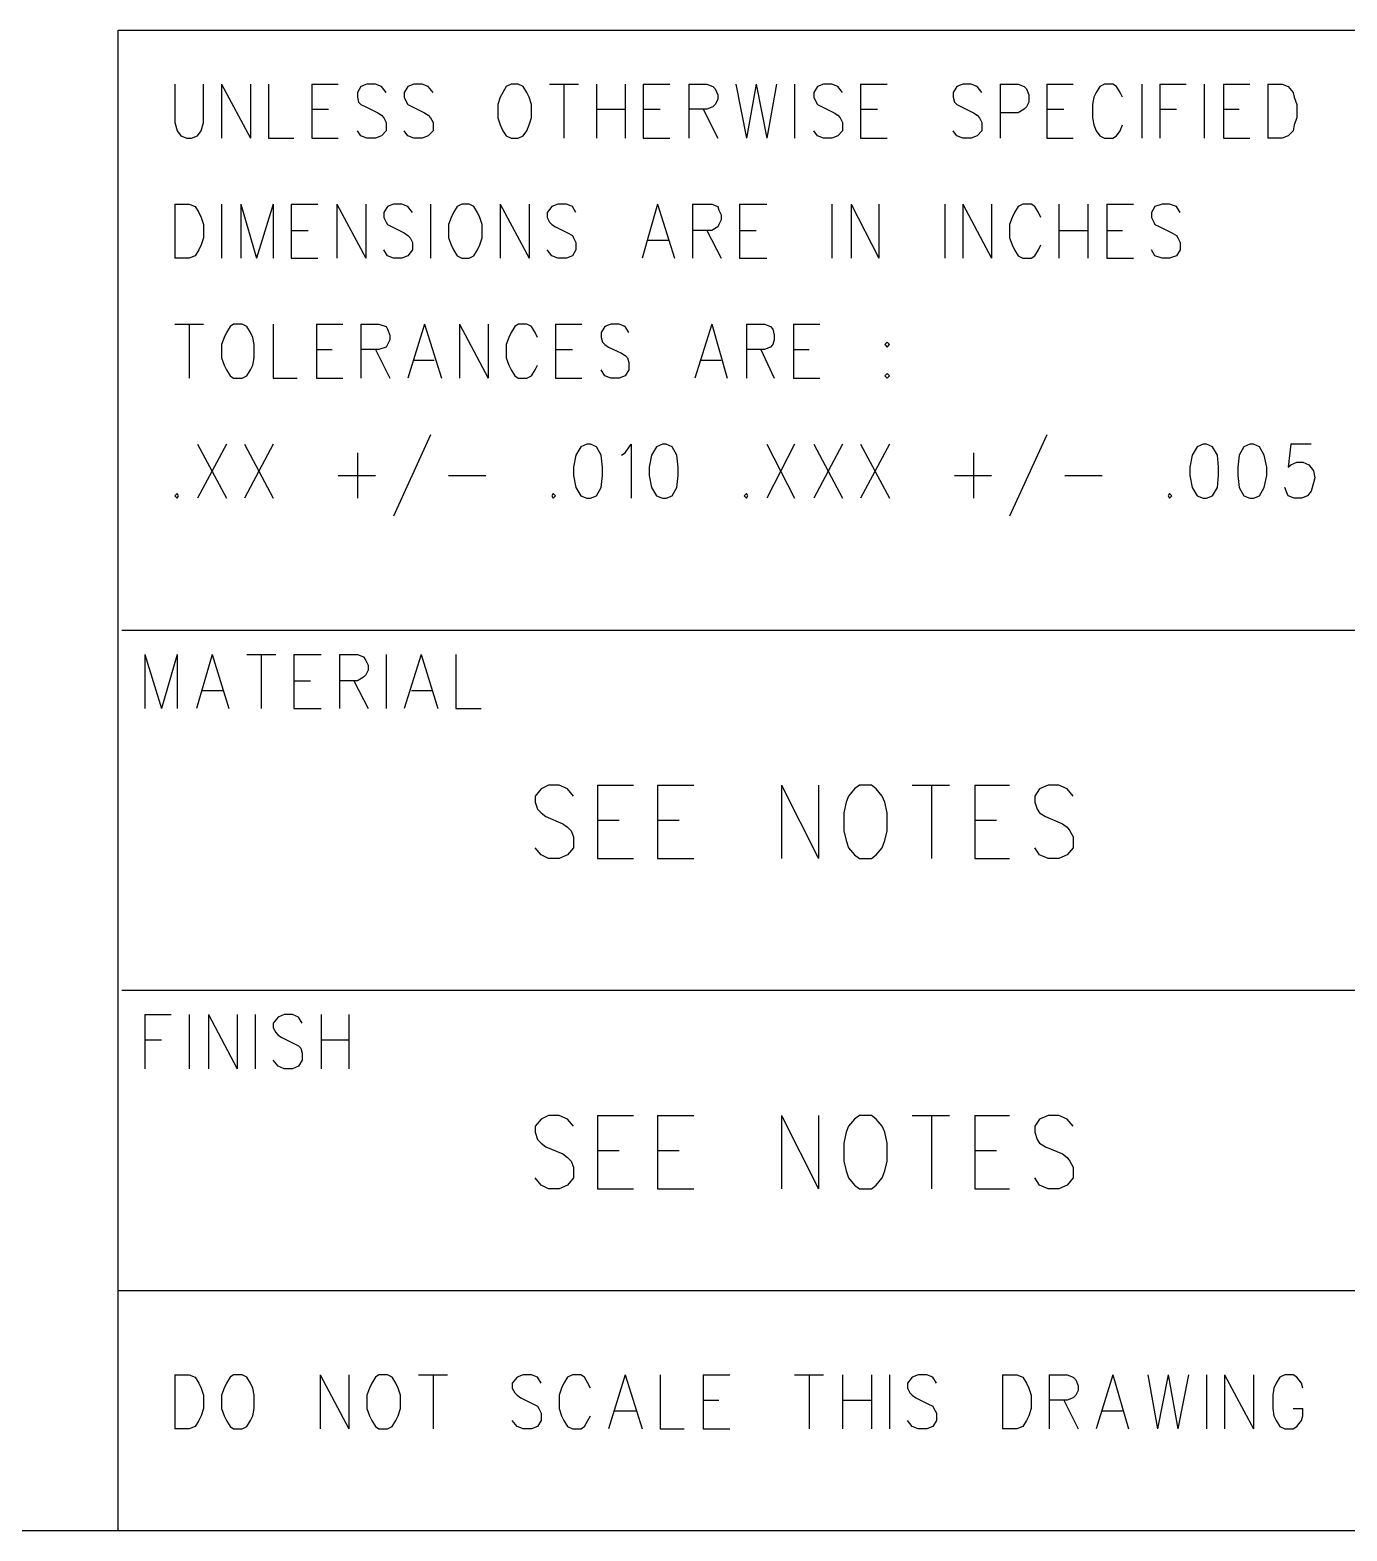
# Model space of a CAD drawing. Extents: x 11.9 to 28.1, y 10.8 to 21.2.
# Drawn here: x 23.315 to 24.412, y 10.799 to 12.049 of the extents above; entities that cross this region are included whole.
import ezdxf

# ---------------------------------------------------------------- set-up
doc = ezdxf.new("R2010")
doc.units = 0
doc.header["$MEASUREMENT"] = 0
doc.layers.add('LAYNR1', color=2, linetype='Continuous')

msp = doc.modelspace()

# ---------------------------------------------------------------- linework, layer by layer
at = {"layer": 'LAYNR1', "color": 7}
for points in [[(23.389, 10.799), (23.389, 12.049)], [(23.389, 12.049), (28.093, 12.049)], [(23.436, 12.004), (23.436, 11.972)], [(23.46, 11.972), (23.46, 12.004)], [(23.475, 12.004), (23.475, 11.959)], [(23.475, 12.004), (23.499, 11.959)], [(23.499, 12.004), (23.499, 11.959)], [(23.514, 12.004), (23.514, 11.959)], [(23.55, 12.004), (23.55, 11.959)], [(23.55, 12.004), (23.572, 12.004)], [(23.591, 12.002), (23.588, 11.997)], [(23.608, 12.002), (23.603, 12.004), (23.596, 12.004), (23.591, 12.002)], [(23.612, 11.997), (23.608, 12.002)], [(23.63, 12.002), (23.627, 11.997)], [(23.647, 12.002), (23.642, 12.004), (23.635, 12.004), (23.63, 12.002)], [(23.651, 11.997), (23.647, 12.002)], [(23.712, 12.002), (23.709, 11.997)], [(23.716, 12.004), (23.712, 12.002)], [(23.726, 12.002), (23.722, 12.004), (23.716, 12.004)], [(23.729, 11.997), (23.726, 12.002)], [(23.748, 12.004), (23.772, 12.004)], [(23.76, 12.004), (23.76, 11.959)], [(23.787, 12.004), (23.787, 11.959)], [(23.811, 12.004), (23.811, 11.959)], [(23.826, 12.004), (23.826, 11.959)], [(23.826, 12.004), (23.848, 12.004)], [(23.864, 12.004), (23.864, 11.959)], [(23.864, 12.004), (23.879, 12.004), (23.884, 12.002)], [(23.884, 12.002), (23.886, 12), (23.888, 11.995), (23.888, 11.991), (23.886, 11.987), (23.884, 11.985)], [(23.903, 12.004), (23.912, 11.959)], [(23.92, 12.004), (23.912, 11.959)], [(23.92, 12.004), (23.929, 11.959)], [(23.937, 12.004), (23.929, 11.959)], [(23.952, 12.004), (23.952, 11.959)], [(23.971, 12.002), (23.968, 11.997)], [(23.988, 12.002), (23.983, 12.004), (23.976, 12.004), (23.971, 12.002)], [(23.992, 11.997), (23.988, 12.002)], [(24.007, 12.004), (24.007, 11.959)], [(24.007, 12.004), (24.029, 12.004)], [(24.087, 12.002), (24.084, 11.997)], [(24.104, 12.002), (24.099, 12.004), (24.092, 12.004), (24.087, 12.002)], [(24.108, 11.997), (24.104, 12.002)], [(24.123, 12.004), (24.123, 11.959)], [(24.123, 12.004), (24.138, 12.004), (24.143, 12.002)], [(24.143, 12.002), (24.145, 12), (24.147, 11.995), (24.147, 11.989)], [(24.162, 12.004), (24.162, 11.959)], [(24.162, 12.004), (24.184, 12.004)], [(24.206, 12.002), (24.203, 11.997)], [(24.22, 12.002), (24.217, 12.004), (24.21, 12.004), (24.206, 12.002)], [(24.223, 11.997), (24.22, 12.002)], [(24.241, 12.004), (24.241, 11.959)], [(24.256, 12.004), (24.256, 11.959)], [(24.256, 12.004), (24.278, 12.004)], [(24.293, 12.004), (24.293, 11.959)], [(24.309, 12.004), (24.309, 11.959)], [(24.309, 12.004), (24.331, 12.004)], [(24.346, 12.004), (24.346, 11.959)], [(24.346, 12.004), (24.358, 12.004), (24.363, 12.002)], [(24.363, 12.002), (24.367, 11.997)], [(23.588, 11.997), (23.588, 11.993)], [(23.588, 11.993), (23.589, 11.989)], [(23.589, 11.989), (23.591, 11.987), (23.595, 11.985)], [(23.627, 11.997), (23.627, 11.993)], [(23.627, 11.993), (23.629, 11.989)], [(23.629, 11.989), (23.63, 11.987), (23.634, 11.985)], [(23.707, 11.993), (23.705, 11.987), (23.705, 11.976)], [(23.709, 11.997), (23.707, 11.993)], [(23.731, 11.993), (23.729, 11.997)], [(23.733, 11.976), (23.733, 11.987), (23.731, 11.993)], [(23.968, 11.997), (23.968, 11.993)], [(23.968, 11.993), (23.97, 11.989)], [(23.97, 11.989), (23.971, 11.987), (23.975, 11.985)], [(24.084, 11.997), (24.084, 11.993)], [(24.084, 11.993), (24.085, 11.989)], [(24.085, 11.989), (24.087, 11.987), (24.091, 11.985)], [(24.147, 11.989), (24.145, 11.985)], [(24.201, 11.993), (24.2, 11.987), (24.2, 11.976)], [(24.203, 11.997), (24.201, 11.993)], [(24.225, 11.993), (24.223, 11.997)], [(24.367, 11.997), (24.368, 11.993)], [(24.368, 11.993), (24.37, 11.987), (24.37, 11.976)], [(23.55, 11.983), (23.564, 11.983)], [(23.595, 11.985), (23.605, 11.98)], [(23.605, 11.98), (23.608, 11.978), (23.61, 11.976)], [(23.61, 11.976), (23.612, 11.972)], [(23.634, 11.985), (23.644, 11.98)], [(23.644, 11.98), (23.647, 11.978), (23.649, 11.976)], [(23.649, 11.976), (23.651, 11.972)], [(23.705, 11.976), (23.707, 11.97), (23.709, 11.965), (23.712, 11.961), (23.716, 11.959)], [(23.722, 11.959), (23.726, 11.961), (23.729, 11.965), (23.731, 11.97), (23.733, 11.976)], [(23.787, 11.983), (23.811, 11.983)], [(23.826, 11.983), (23.84, 11.983)], [(23.884, 11.985), (23.879, 11.983), (23.864, 11.983)], [(23.876, 11.983), (23.888, 11.959)], [(23.975, 11.985), (23.985, 11.98)], [(23.985, 11.98), (23.988, 11.978), (23.99, 11.976)], [(23.99, 11.976), (23.992, 11.972)], [(24.007, 11.983), (24.021, 11.983)], [(24.091, 11.985), (24.101, 11.98)], [(24.101, 11.98), (24.104, 11.978), (24.106, 11.976)], [(24.106, 11.976), (24.108, 11.972)], [(24.138, 11.98), (24.123, 11.98)], [(24.145, 11.985), (24.143, 11.983), (24.138, 11.98)], [(24.162, 11.983), (24.176, 11.983)], [(24.2, 11.976), (24.201, 11.97), (24.203, 11.965), (24.206, 11.961), (24.21, 11.959)], [(24.256, 11.983), (24.27, 11.983)], [(24.309, 11.983), (24.322, 11.983)], [(24.37, 11.976), (24.368, 11.97), (24.367, 11.965), (24.363, 11.961), (24.358, 11.959)], [(23.436, 11.972), (23.438, 11.965), (23.441, 11.961), (23.446, 11.959)], [(23.45, 11.959), (23.455, 11.961), (23.458, 11.965), (23.46, 11.972)], [(23.596, 11.959), (23.591, 11.961), (23.588, 11.965)], [(23.612, 11.972), (23.612, 11.965), (23.608, 11.961), (23.603, 11.959)], [(23.635, 11.959), (23.63, 11.961), (23.627, 11.965)], [(23.651, 11.972), (23.651, 11.965), (23.647, 11.961), (23.642, 11.959)], [(23.976, 11.959), (23.971, 11.961), (23.968, 11.965)], [(23.992, 11.972), (23.992, 11.965), (23.988, 11.961), (23.983, 11.959)], [(24.092, 11.959), (24.087, 11.961), (24.084, 11.965)], [(24.108, 11.972), (24.108, 11.965), (24.104, 11.961), (24.099, 11.959)], [(24.217, 11.959), (24.22, 11.961), (24.223, 11.965), (24.225, 11.97)], [(23.446, 11.959), (23.45, 11.959)], [(23.514, 11.959), (23.535, 11.959)], [(23.55, 11.959), (23.572, 11.959)], [(23.603, 11.959), (23.596, 11.959)], [(23.642, 11.959), (23.635, 11.959)], [(23.716, 11.959), (23.722, 11.959)], [(23.826, 11.959), (23.848, 11.959)], [(23.983, 11.959), (23.976, 11.959)], [(24.007, 11.959), (24.029, 11.959)], [(24.099, 11.959), (24.092, 11.959)], [(24.162, 11.959), (24.184, 11.959)], [(24.21, 11.959), (24.217, 11.959)], [(24.309, 11.959), (24.331, 11.959)], [(24.358, 11.959), (24.346, 11.959)], [(23.436, 11.904), (23.436, 11.859)], [(23.436, 11.904), (23.448, 11.904), (23.453, 11.902)], [(23.453, 11.902), (23.456, 11.897)], [(23.475, 11.904), (23.475, 11.859)], [(23.491, 11.904), (23.491, 11.859)], [(23.491, 11.904), (23.504, 11.859)], [(23.518, 11.904), (23.504, 11.859)], [(23.518, 11.904), (23.518, 11.859)], [(23.533, 11.904), (23.533, 11.859)], [(23.533, 11.904), (23.555, 11.904)], [(23.571, 11.904), (23.571, 11.859)], [(23.571, 11.904), (23.595, 11.859)], [(23.595, 11.904), (23.595, 11.859)], [(23.613, 11.902), (23.61, 11.897)], [(23.63, 11.902), (23.625, 11.904), (23.618, 11.904), (23.613, 11.902)], [(23.634, 11.897), (23.63, 11.902)], [(23.649, 11.904), (23.649, 11.859)], [(23.671, 11.902), (23.668, 11.897)], [(23.675, 11.904), (23.671, 11.902)], [(23.685, 11.902), (23.681, 11.904), (23.675, 11.904)], [(23.688, 11.897), (23.685, 11.902)], [(23.707, 11.904), (23.707, 11.859)], [(23.707, 11.904), (23.731, 11.859)], [(23.731, 11.904), (23.731, 11.859)], [(23.75, 11.902), (23.746, 11.897)], [(23.767, 11.902), (23.762, 11.904), (23.755, 11.904), (23.75, 11.902)], [(23.77, 11.897), (23.767, 11.902)], [(23.838, 11.904), (23.825, 11.859)], [(23.838, 11.904), (23.852, 11.859)], [(23.867, 11.904), (23.867, 11.859)], [(23.867, 11.904), (23.883, 11.904), (23.888, 11.902)], [(23.888, 11.902), (23.889, 11.899), (23.891, 11.895), (23.891, 11.891), (23.889, 11.887), (23.888, 11.885)], [(23.906, 11.904), (23.906, 11.859)], [(23.906, 11.904), (23.929, 11.904)], [(23.983, 11.904), (23.983, 11.859)], [(23.999, 11.904), (23.999, 11.859)], [(23.999, 11.904), (24.022, 11.859)], [(24.022, 11.904), (24.022, 11.859)], [(24.077, 11.904), (24.077, 11.859)], [(24.092, 11.904), (24.092, 11.859)], [(24.092, 11.904), (24.116, 11.859)], [(24.116, 11.904), (24.116, 11.859)], [(24.138, 11.902), (24.135, 11.897)], [(24.152, 11.902), (24.149, 11.904), (24.142, 11.904), (24.138, 11.902)], [(24.155, 11.897), (24.152, 11.902)], [(24.172, 11.904), (24.172, 11.859)], [(24.196, 11.904), (24.196, 11.859)], [(24.212, 11.904), (24.212, 11.859)], [(24.212, 11.904), (24.234, 11.904)], [(24.252, 11.902), (24.249, 11.897)], [(24.27, 11.902), (24.264, 11.904), (24.258, 11.904), (24.252, 11.902)], [(24.273, 11.897), (24.27, 11.902)], [(23.456, 11.897), (23.458, 11.893)], [(23.458, 11.893), (23.46, 11.887), (23.46, 11.876)], [(23.61, 11.897), (23.61, 11.893)], [(23.61, 11.893), (23.612, 11.889)], [(23.612, 11.889), (23.613, 11.887), (23.617, 11.885)], [(23.666, 11.893), (23.664, 11.887), (23.664, 11.876)], [(23.668, 11.897), (23.666, 11.893)], [(23.69, 11.893), (23.688, 11.897)], [(23.692, 11.876), (23.692, 11.887), (23.69, 11.893)], [(23.746, 11.897), (23.746, 11.893)], [(23.746, 11.893), (23.748, 11.889)], [(23.748, 11.889), (23.75, 11.887), (23.753, 11.885)], [(24.133, 11.893), (24.131, 11.887), (24.131, 11.876)], [(24.135, 11.897), (24.133, 11.893)], [(24.157, 11.893), (24.155, 11.897)], [(24.249, 11.897), (24.249, 11.893)], [(24.249, 11.893), (24.251, 11.889)], [(24.251, 11.889), (24.252, 11.887), (24.256, 11.885)], [(23.46, 11.876), (23.458, 11.87), (23.456, 11.866), (23.453, 11.861), (23.448, 11.859)], [(23.533, 11.882), (23.547, 11.882)], [(23.617, 11.885), (23.627, 11.88)], [(23.627, 11.88), (23.63, 11.878), (23.632, 11.876)], [(23.632, 11.876), (23.634, 11.872)], [(23.664, 11.876), (23.666, 11.87), (23.668, 11.866), (23.671, 11.861), (23.675, 11.859)], [(23.681, 11.859), (23.685, 11.861), (23.688, 11.866), (23.69, 11.87), (23.692, 11.876)], [(23.753, 11.885), (23.763, 11.88)], [(23.763, 11.88), (23.767, 11.878), (23.768, 11.876)], [(23.768, 11.876), (23.77, 11.872)], [(23.888, 11.885), (23.883, 11.882), (23.867, 11.882)], [(23.879, 11.882), (23.891, 11.859)], [(23.906, 11.882), (23.92, 11.882)], [(24.131, 11.876), (24.133, 11.87), (24.135, 11.866), (24.138, 11.861), (24.142, 11.859)], [(24.172, 11.882), (24.196, 11.882)], [(24.212, 11.882), (24.225, 11.882)], [(24.256, 11.885), (24.266, 11.88)], [(24.266, 11.88), (24.27, 11.878), (24.271, 11.876)], [(24.271, 11.876), (24.273, 11.872)], [(23.618, 11.859), (23.613, 11.861), (23.61, 11.866)], [(23.634, 11.872), (23.634, 11.866), (23.63, 11.861), (23.625, 11.859)], [(23.755, 11.859), (23.75, 11.861), (23.746, 11.866)], [(23.77, 11.872), (23.77, 11.866), (23.767, 11.861), (23.762, 11.859)], [(23.83, 11.874), (23.847, 11.874)], [(24.149, 11.859), (24.152, 11.861), (24.155, 11.866), (24.157, 11.87)], [(24.258, 11.859), (24.252, 11.861), (24.249, 11.866)], [(24.273, 11.872), (24.273, 11.866), (24.27, 11.861), (24.264, 11.859)], [(23.448, 11.859), (23.436, 11.859)], [(23.533, 11.859), (23.555, 11.859)], [(23.625, 11.859), (23.618, 11.859)], [(23.675, 11.859), (23.681, 11.859)], [(23.762, 11.859), (23.755, 11.859)], [(23.906, 11.859), (23.929, 11.859)], [(24.142, 11.859), (24.149, 11.859)], [(24.212, 11.859), (24.234, 11.859)], [(24.264, 11.859), (24.258, 11.859)], [(23.436, 11.804), (23.46, 11.804)], [(23.448, 11.804), (23.448, 11.759)], [(23.482, 11.802), (23.479, 11.797)], [(23.485, 11.804), (23.482, 11.802)], [(23.496, 11.802), (23.492, 11.804), (23.485, 11.804)], [(23.499, 11.797), (23.496, 11.802)], [(23.518, 11.804), (23.518, 11.759)], [(23.554, 11.804), (23.554, 11.759)], [(23.554, 11.804), (23.576, 11.804)], [(23.591, 11.804), (23.591, 11.759)], [(23.591, 11.804), (23.606, 11.804), (23.612, 11.802)], [(23.612, 11.802), (23.613, 11.8), (23.615, 11.795), (23.615, 11.791), (23.613, 11.787), (23.612, 11.785)], [(23.644, 11.804), (23.63, 11.759)], [(23.644, 11.804), (23.658, 11.759)], [(23.673, 11.804), (23.673, 11.759)], [(23.673, 11.804), (23.697, 11.759)], [(23.697, 11.804), (23.697, 11.759)], [(23.719, 11.802), (23.716, 11.797)], [(23.733, 11.802), (23.729, 11.804), (23.722, 11.804), (23.719, 11.802)], [(23.736, 11.797), (23.733, 11.802)], [(23.753, 11.804), (23.753, 11.759)], [(23.753, 11.804), (23.775, 11.804)], [(23.794, 11.802), (23.791, 11.797)], [(23.811, 11.802), (23.806, 11.804), (23.799, 11.804), (23.794, 11.802)], [(23.814, 11.797), (23.811, 11.802)], [(23.883, 11.804), (23.869, 11.759)], [(23.883, 11.804), (23.896, 11.759)], [(23.912, 11.804), (23.912, 11.759)], [(23.912, 11.804), (23.927, 11.804), (23.932, 11.802)], [(23.932, 11.802), (23.934, 11.8), (23.935, 11.795), (23.935, 11.791), (23.934, 11.787), (23.932, 11.785)], [(23.951, 11.804), (23.951, 11.759)], [(23.951, 11.804), (23.973, 11.804)], [(23.477, 11.793), (23.475, 11.787), (23.475, 11.776)], [(23.479, 11.797), (23.477, 11.793)], [(23.501, 11.793), (23.499, 11.797)], [(23.502, 11.776), (23.502, 11.787), (23.501, 11.793)], [(23.714, 11.793), (23.712, 11.787), (23.712, 11.776)], [(23.716, 11.797), (23.714, 11.793)], [(23.738, 11.793), (23.736, 11.797)], [(23.791, 11.797), (23.791, 11.793)], [(23.791, 11.793), (23.792, 11.789)], [(23.792, 11.789), (23.794, 11.787), (23.797, 11.785)], [(24.029, 11.789), (24.027, 11.787), (24.029, 11.785)], [(24.029, 11.785), (24.031, 11.787), (24.029, 11.789)], [(23.475, 11.776), (23.477, 11.77), (23.479, 11.766), (23.482, 11.761), (23.485, 11.759)], [(23.492, 11.759), (23.496, 11.761), (23.499, 11.766), (23.501, 11.77), (23.502, 11.776)], [(23.554, 11.783), (23.567, 11.783)], [(23.612, 11.785), (23.606, 11.783), (23.591, 11.783)], [(23.603, 11.783), (23.615, 11.759)], [(23.712, 11.776), (23.714, 11.77), (23.716, 11.766), (23.719, 11.761), (23.722, 11.759)], [(23.753, 11.783), (23.767, 11.783)], [(23.797, 11.785), (23.808, 11.78)], [(23.808, 11.78), (23.811, 11.778), (23.813, 11.776)], [(23.813, 11.776), (23.814, 11.772)], [(23.932, 11.785), (23.927, 11.783), (23.912, 11.783)], [(23.924, 11.783), (23.935, 11.759)], [(23.951, 11.783), (23.964, 11.783)], [(23.635, 11.774), (23.652, 11.774)], [(23.729, 11.759), (23.733, 11.761), (23.736, 11.766), (23.738, 11.77)], [(23.799, 11.759), (23.794, 11.761), (23.791, 11.766)], [(23.814, 11.772), (23.814, 11.766), (23.811, 11.761), (23.806, 11.759)], [(23.874, 11.774), (23.891, 11.774)], [(24.029, 11.763), (24.027, 11.761), (24.029, 11.759)], [(24.029, 11.759), (24.031, 11.761), (24.029, 11.763)], [(23.485, 11.759), (23.492, 11.759)], [(23.518, 11.759), (23.538, 11.759)], [(23.554, 11.759), (23.576, 11.759)], [(23.722, 11.759), (23.729, 11.759)], [(23.753, 11.759), (23.775, 11.759)], [(23.806, 11.759), (23.799, 11.759)], [(23.951, 11.759), (23.973, 11.759)], [(23.455, 11.704), (23.479, 11.659)], [(23.479, 11.704), (23.455, 11.659)], [(23.494, 11.704), (23.518, 11.659)], [(23.518, 11.704), (23.494, 11.659)], [(23.649, 11.712), (23.618, 11.644)], [(23.774, 11.702), (23.77, 11.695), (23.768, 11.685)], [(23.779, 11.704), (23.774, 11.702)], [(23.787, 11.702), (23.782, 11.704), (23.779, 11.704)], [(23.792, 11.685), (23.791, 11.695), (23.787, 11.702)], [(23.811, 11.697), (23.816, 11.704), (23.816, 11.659)], [(23.837, 11.702), (23.833, 11.695), (23.831, 11.685)], [(23.842, 11.704), (23.837, 11.702)], [(23.85, 11.702), (23.845, 11.704), (23.842, 11.704)], [(23.855, 11.685), (23.854, 11.695), (23.85, 11.702)], [(23.929, 11.704), (23.952, 11.659)], [(23.952, 11.704), (23.929, 11.659)], [(23.968, 11.704), (23.992, 11.659)], [(23.992, 11.704), (23.968, 11.659)], [(24.007, 11.704), (24.031, 11.659)], [(24.031, 11.704), (24.007, 11.659)], [(24.162, 11.712), (24.131, 11.644)], [(24.287, 11.702), (24.283, 11.695), (24.281, 11.685)], [(24.292, 11.704), (24.287, 11.702)], [(24.3, 11.702), (24.295, 11.704), (24.292, 11.704)], [(24.305, 11.685), (24.304, 11.695), (24.3, 11.702)], [(24.326, 11.702), (24.322, 11.695), (24.321, 11.685)], [(24.331, 11.704), (24.326, 11.702)], [(24.339, 11.702), (24.334, 11.704), (24.331, 11.704)], [(24.345, 11.685), (24.343, 11.695), (24.339, 11.702)], [(24.382, 11.704), (24.365, 11.704), (24.363, 11.685)], [(23.588, 11.697), (23.588, 11.659)], [(23.808, 11.695), (23.811, 11.697)], [(24.101, 11.697), (24.101, 11.659)], [(24.363, 11.685), (24.365, 11.687), (24.37, 11.689)], [(24.37, 11.689), (24.375, 11.689)], [(24.375, 11.689), (24.38, 11.687), (24.384, 11.682), (24.385, 11.676)], [(23.572, 11.678), (23.603, 11.678)], [(23.664, 11.678), (23.695, 11.678)], [(23.768, 11.685), (23.768, 11.678), (23.77, 11.668)], [(23.791, 11.668), (23.792, 11.678), (23.792, 11.685)], [(23.831, 11.685), (23.831, 11.678), (23.833, 11.668)], [(23.854, 11.668), (23.855, 11.678), (23.855, 11.685)], [(24.085, 11.678), (24.116, 11.678)], [(24.177, 11.678), (24.208, 11.678)], [(24.281, 11.685), (24.281, 11.678), (24.283, 11.668)], [(24.304, 11.668), (24.305, 11.678), (24.305, 11.685)], [(24.321, 11.685), (24.321, 11.678), (24.322, 11.668)], [(24.343, 11.668), (24.345, 11.678), (24.345, 11.685)], [(24.385, 11.676), (24.384, 11.672)], [(23.438, 11.663), (23.436, 11.661), (23.438, 11.659)], [(23.438, 11.659), (23.439, 11.661), (23.438, 11.663)], [(23.751, 11.663), (23.75, 11.661), (23.751, 11.659)], [(23.751, 11.659), (23.753, 11.661), (23.751, 11.663)], [(23.77, 11.668), (23.774, 11.661), (23.779, 11.659)], [(23.782, 11.659), (23.787, 11.661), (23.791, 11.668)], [(23.833, 11.668), (23.837, 11.661), (23.842, 11.659)], [(23.845, 11.659), (23.85, 11.661), (23.854, 11.668)], [(23.912, 11.663), (23.91, 11.661), (23.912, 11.659)], [(23.912, 11.659), (23.913, 11.661), (23.912, 11.663)], [(24.264, 11.663), (24.263, 11.661), (24.264, 11.659)], [(24.264, 11.659), (24.266, 11.661), (24.264, 11.663)], [(24.283, 11.668), (24.287, 11.661), (24.292, 11.659)], [(24.295, 11.659), (24.3, 11.661), (24.304, 11.668)], [(24.322, 11.668), (24.326, 11.661), (24.331, 11.659)], [(24.334, 11.659), (24.339, 11.661), (24.343, 11.668)], [(24.362, 11.663), (24.36, 11.668)], [(24.368, 11.659), (24.363, 11.661), (24.362, 11.663)], [(24.384, 11.672), (24.382, 11.665), (24.379, 11.661), (24.374, 11.659)], [(23.779, 11.659), (23.782, 11.659)], [(23.842, 11.659), (23.845, 11.659)], [(24.292, 11.659), (24.295, 11.659)], [(24.331, 11.659), (24.334, 11.659)], [(24.374, 11.659), (24.368, 11.659)], [(24.442, 11.549), (23.392, 11.549)], [(23.411, 11.529), (23.411, 11.484)], [(23.411, 11.529), (23.425, 11.484)], [(23.438, 11.529), (23.425, 11.484)], [(23.438, 11.529), (23.438, 11.484)], [(23.467, 11.529), (23.454, 11.484)], [(23.467, 11.529), (23.481, 11.484)], [(23.496, 11.529), (23.52, 11.529)], [(23.508, 11.529), (23.508, 11.484)], [(23.535, 11.529), (23.535, 11.484)], [(23.535, 11.529), (23.558, 11.529)], [(23.573, 11.529), (23.573, 11.484)], [(23.573, 11.529), (23.588, 11.529), (23.593, 11.527)], [(23.593, 11.527), (23.595, 11.524), (23.597, 11.52), (23.597, 11.516), (23.595, 11.512), (23.593, 11.51)], [(23.612, 11.529), (23.612, 11.484)], [(23.641, 11.529), (23.627, 11.484)], [(23.641, 11.529), (23.655, 11.484)], [(23.67, 11.529), (23.67, 11.484)], [(23.535, 11.507), (23.549, 11.507)], [(23.593, 11.51), (23.588, 11.507), (23.573, 11.507)], [(23.585, 11.507), (23.597, 11.484)], [(23.459, 11.499), (23.476, 11.499)], [(23.633, 11.499), (23.65, 11.499)], [(23.535, 11.484), (23.558, 11.484)], [(23.67, 11.484), (23.691, 11.484)], [(23.768, 11.411), (23.763, 11.417), (23.756, 11.42), (23.747, 11.42), (23.741, 11.417), (23.736, 11.411), (23.736, 11.406)], [(23.788, 11.42), (23.788, 11.359)], [(23.788, 11.42), (23.818, 11.42)], [(23.838, 11.42), (23.838, 11.359)], [(23.838, 11.42), (23.868, 11.42)], [(23.941, 11.42), (23.941, 11.359)], [(23.941, 11.42), (23.972, 11.359)], [(23.972, 11.42), (23.972, 11.359)], [(24.006, 11.42), (24.002, 11.417), (23.997, 11.411), (23.995, 11.406)], [(24.027, 11.406), (24.025, 11.411), (24.02, 11.417), (24.016, 11.42), (24.006, 11.42)], [(24.05, 11.42), (24.081, 11.42)], [(24.066, 11.42), (24.066, 11.359)], [(24.102, 11.42), (24.102, 11.359)], [(24.102, 11.42), (24.131, 11.42)], [(24.184, 11.411), (24.179, 11.417), (24.172, 11.42), (24.163, 11.42), (24.156, 11.417), (24.152, 11.411), (24.152, 11.406)], [(23.736, 11.406), (23.738, 11.4), (23.741, 11.397), (23.745, 11.394), (23.759, 11.388), (23.763, 11.385), (23.766, 11.382)], [(23.995, 11.406), (23.993, 11.397), (23.993, 11.382)], [(24.029, 11.382), (24.029, 11.397), (24.027, 11.406)], [(24.152, 11.406), (24.154, 11.4), (24.156, 11.397), (24.161, 11.394), (24.175, 11.388), (24.179, 11.385), (24.181, 11.382)], [(23.788, 11.391), (23.806, 11.391)], [(23.838, 11.391), (23.856, 11.391)], [(24.102, 11.391), (24.12, 11.391)], [(23.766, 11.382), (23.768, 11.377), (23.768, 11.368), (23.763, 11.362), (23.756, 11.359)], [(23.993, 11.382), (23.995, 11.374), (23.997, 11.368), (24.002, 11.362), (24.006, 11.359)], [(24.016, 11.359), (24.02, 11.362), (24.025, 11.368), (24.027, 11.374), (24.029, 11.382)], [(24.181, 11.382), (24.184, 11.377), (24.184, 11.368), (24.179, 11.362), (24.172, 11.359)], [(23.747, 11.359), (23.741, 11.362), (23.736, 11.368)], [(24.163, 11.359), (24.156, 11.362), (24.152, 11.368)], [(23.756, 11.359), (23.747, 11.359)], [(23.788, 11.359), (23.818, 11.359)], [(23.838, 11.359), (23.868, 11.359)], [(24.006, 11.359), (24.016, 11.359)], [(24.102, 11.359), (24.131, 11.359)], [(24.172, 11.359), (24.163, 11.359)], [(24.442, 11.249), (23.392, 11.249)], [(23.411, 11.229), (23.411, 11.184)], [(23.411, 11.229), (23.433, 11.229)], [(23.448, 11.229), (23.448, 11.184)], [(23.464, 11.229), (23.464, 11.184)], [(23.464, 11.229), (23.488, 11.184)], [(23.488, 11.229), (23.488, 11.184)], [(23.503, 11.229), (23.503, 11.184)], [(23.522, 11.227), (23.518, 11.222)], [(23.539, 11.227), (23.534, 11.229), (23.527, 11.229), (23.522, 11.227)], [(23.542, 11.222), (23.539, 11.227)], [(23.558, 11.229), (23.558, 11.184)], [(23.581, 11.229), (23.581, 11.184)], [(23.518, 11.222), (23.518, 11.218)], [(23.518, 11.218), (23.52, 11.214)], [(23.52, 11.214), (23.522, 11.212), (23.525, 11.21)], [(23.411, 11.208), (23.425, 11.208)], [(23.525, 11.21), (23.535, 11.205)], [(23.535, 11.205), (23.539, 11.203), (23.541, 11.201)], [(23.541, 11.201), (23.542, 11.197)], [(23.558, 11.208), (23.581, 11.208)], [(23.527, 11.184), (23.522, 11.186), (23.518, 11.191)], [(23.542, 11.197), (23.542, 11.191), (23.539, 11.186), (23.534, 11.184)], [(23.534, 11.184), (23.527, 11.184)], [(23.768, 11.136), (23.763, 11.142), (23.756, 11.145), (23.747, 11.145), (23.741, 11.142), (23.736, 11.136), (23.736, 11.131)], [(23.788, 11.145), (23.788, 11.084)], [(23.788, 11.145), (23.818, 11.145)], [(23.838, 11.145), (23.838, 11.084)], [(23.838, 11.145), (23.868, 11.145)], [(23.941, 11.145), (23.941, 11.084)], [(23.941, 11.145), (23.972, 11.084)], [(23.972, 11.145), (23.972, 11.084)], [(24.006, 11.145), (24.002, 11.142), (23.997, 11.136), (23.995, 11.131)], [(24.027, 11.131), (24.025, 11.136), (24.02, 11.142), (24.016, 11.145), (24.006, 11.145)], [(24.05, 11.145), (24.081, 11.145)], [(24.066, 11.145), (24.066, 11.084)], [(24.102, 11.145), (24.102, 11.084)], [(24.102, 11.145), (24.131, 11.145)], [(24.184, 11.136), (24.179, 11.142), (24.172, 11.145), (24.163, 11.145), (24.156, 11.142), (24.152, 11.136), (24.152, 11.131)], [(23.736, 11.131), (23.738, 11.125), (23.741, 11.122), (23.745, 11.119), (23.759, 11.113), (23.763, 11.11), (23.766, 11.107)], [(23.995, 11.131), (23.993, 11.122), (23.993, 11.107)], [(24.029, 11.107), (24.029, 11.122), (24.027, 11.131)], [(24.152, 11.131), (24.154, 11.125), (24.156, 11.122), (24.161, 11.119), (24.175, 11.113), (24.179, 11.11), (24.181, 11.107)], [(23.788, 11.116), (23.806, 11.116)], [(23.838, 11.116), (23.856, 11.116)], [(24.102, 11.116), (24.12, 11.116)], [(23.766, 11.107), (23.768, 11.102), (23.768, 11.093), (23.763, 11.087), (23.756, 11.084)], [(23.993, 11.107), (23.995, 11.099), (23.997, 11.093), (24.002, 11.087), (24.006, 11.084)], [(24.016, 11.084), (24.02, 11.087), (24.025, 11.093), (24.027, 11.099), (24.029, 11.107)], [(24.181, 11.107), (24.184, 11.102), (24.184, 11.093), (24.179, 11.087), (24.172, 11.084)], [(23.747, 11.084), (23.741, 11.087), (23.736, 11.093)], [(24.163, 11.084), (24.156, 11.087), (24.152, 11.093)], [(23.756, 11.084), (23.747, 11.084)], [(23.788, 11.084), (23.818, 11.084)], [(23.838, 11.084), (23.868, 11.084)], [(24.006, 11.084), (24.016, 11.084)], [(24.102, 11.084), (24.131, 11.084)], [(24.172, 11.084), (24.163, 11.084)], [(24.442, 10.999), (23.389, 10.999)], [(23.436, 10.929), (23.436, 10.884)], [(23.436, 10.929), (23.448, 10.929), (23.453, 10.927)], [(23.453, 10.927), (23.456, 10.922)], [(23.482, 10.927), (23.479, 10.922)], [(23.485, 10.929), (23.482, 10.927)], [(23.496, 10.927), (23.492, 10.929), (23.485, 10.929)], [(23.499, 10.922), (23.496, 10.927)], [(23.557, 10.929), (23.557, 10.884)], [(23.557, 10.929), (23.581, 10.884)], [(23.581, 10.929), (23.581, 10.884)], [(23.603, 10.927), (23.6, 10.922)], [(23.606, 10.929), (23.603, 10.927)], [(23.617, 10.927), (23.613, 10.929), (23.606, 10.929)], [(23.62, 10.922), (23.617, 10.927)], [(23.639, 10.929), (23.663, 10.929)], [(23.651, 10.929), (23.651, 10.884)], [(23.721, 10.927), (23.717, 10.922)], [(23.738, 10.927), (23.733, 10.929), (23.726, 10.929), (23.721, 10.927)], [(23.741, 10.922), (23.738, 10.927)], [(23.763, 10.927), (23.76, 10.922)], [(23.777, 10.927), (23.774, 10.929), (23.767, 10.929), (23.763, 10.927)], [(23.78, 10.922), (23.777, 10.927)], [(23.811, 10.929), (23.797, 10.884)], [(23.811, 10.929), (23.825, 10.884)], [(23.84, 10.929), (23.84, 10.884)], [(23.876, 10.929), (23.876, 10.884)], [(23.876, 10.929), (23.898, 10.929)], [(23.952, 10.929), (23.976, 10.929)], [(23.964, 10.929), (23.964, 10.884)], [(23.992, 10.929), (23.992, 10.884)], [(24.016, 10.929), (24.016, 10.884)], [(24.031, 10.929), (24.031, 10.884)], [(24.05, 10.927), (24.046, 10.922)], [(24.067, 10.927), (24.062, 10.929), (24.055, 10.929), (24.05, 10.927)], [(24.07, 10.922), (24.067, 10.927)], [(24.125, 10.929), (24.125, 10.884)], [(24.125, 10.929), (24.137, 10.929), (24.142, 10.927)], [(24.142, 10.927), (24.145, 10.922)], [(24.164, 10.929), (24.164, 10.884)], [(24.164, 10.929), (24.179, 10.929), (24.184, 10.927)], [(24.184, 10.927), (24.186, 10.925), (24.188, 10.92), (24.188, 10.916), (24.186, 10.912), (24.184, 10.91)], [(24.217, 10.929), (24.203, 10.884)], [(24.217, 10.929), (24.23, 10.884)], [(24.246, 10.929), (24.254, 10.884)], [(24.263, 10.929), (24.254, 10.884)], [(24.263, 10.929), (24.271, 10.884)], [(24.28, 10.929), (24.271, 10.884)], [(24.295, 10.929), (24.295, 10.884)], [(24.31, 10.929), (24.31, 10.884)], [(24.31, 10.929), (24.334, 10.884)], [(24.334, 10.929), (24.334, 10.884)], [(24.356, 10.927), (24.353, 10.922)], [(24.37, 10.927), (24.367, 10.929), (24.36, 10.929), (24.356, 10.927)], [(24.374, 10.922), (24.37, 10.927)], [(23.456, 10.922), (23.458, 10.918)], [(23.458, 10.918), (23.46, 10.912), (23.46, 10.901)], [(23.477, 10.918), (23.475, 10.912), (23.475, 10.901)], [(23.479, 10.922), (23.477, 10.918)], [(23.501, 10.918), (23.499, 10.922)], [(23.502, 10.901), (23.502, 10.912), (23.501, 10.918)], [(23.598, 10.918), (23.596, 10.912), (23.596, 10.901)], [(23.6, 10.922), (23.598, 10.918)], [(23.622, 10.918), (23.62, 10.922)], [(23.624, 10.901), (23.624, 10.912), (23.622, 10.918)], [(23.717, 10.922), (23.717, 10.918)], [(23.717, 10.918), (23.719, 10.914)], [(23.719, 10.914), (23.721, 10.912), (23.724, 10.91)], [(23.758, 10.918), (23.756, 10.912), (23.756, 10.901)], [(23.76, 10.922), (23.758, 10.918)], [(23.782, 10.918), (23.78, 10.922)], [(24.046, 10.922), (24.046, 10.918)], [(24.046, 10.918), (24.048, 10.914)], [(24.048, 10.914), (24.05, 10.912), (24.053, 10.91)], [(24.145, 10.922), (24.147, 10.918)], [(24.147, 10.918), (24.149, 10.912), (24.149, 10.901)], [(24.351, 10.918), (24.35, 10.912), (24.35, 10.901)], [(24.353, 10.922), (24.351, 10.918)], [(24.375, 10.918), (24.374, 10.922)], [(23.46, 10.901), (23.458, 10.895), (23.456, 10.891), (23.453, 10.886), (23.448, 10.884)], [(23.475, 10.901), (23.477, 10.895), (23.479, 10.891), (23.482, 10.886), (23.485, 10.884)], [(23.492, 10.884), (23.496, 10.886), (23.499, 10.891), (23.501, 10.895), (23.502, 10.901)], [(23.596, 10.901), (23.598, 10.895), (23.6, 10.891), (23.603, 10.886), (23.606, 10.884)], [(23.613, 10.884), (23.617, 10.886), (23.62, 10.891), (23.622, 10.895), (23.624, 10.901)], [(23.724, 10.91), (23.734, 10.905)], [(23.734, 10.905), (23.738, 10.903), (23.739, 10.901)], [(23.739, 10.901), (23.741, 10.897)], [(23.756, 10.901), (23.758, 10.895), (23.76, 10.891), (23.763, 10.886), (23.767, 10.884)], [(23.876, 10.908), (23.889, 10.908)], [(23.992, 10.908), (24.016, 10.908)], [(24.053, 10.91), (24.063, 10.905)], [(24.063, 10.905), (24.067, 10.903), (24.068, 10.901)], [(24.068, 10.901), (24.07, 10.897)], [(24.149, 10.901), (24.147, 10.895), (24.145, 10.891), (24.142, 10.886), (24.137, 10.884)], [(24.184, 10.91), (24.179, 10.908), (24.164, 10.908)], [(24.176, 10.908), (24.188, 10.884)], [(24.35, 10.901), (24.351, 10.895), (24.353, 10.891), (24.356, 10.886), (24.36, 10.884)], [(24.367, 10.884), (24.37, 10.886), (24.374, 10.891), (24.375, 10.895), (24.375, 10.901)], [(24.367, 10.901), (24.375, 10.901)], [(23.726, 10.884), (23.721, 10.886), (23.717, 10.891)], [(23.741, 10.897), (23.741, 10.891), (23.738, 10.886), (23.733, 10.884)], [(23.774, 10.884), (23.777, 10.886), (23.78, 10.891), (23.782, 10.895)], [(23.802, 10.899), (23.82, 10.899)], [(24.055, 10.884), (24.05, 10.886), (24.046, 10.891)], [(24.07, 10.897), (24.07, 10.891), (24.067, 10.886), (24.062, 10.884)], [(24.208, 10.899), (24.225, 10.899)], [(23.448, 10.884), (23.436, 10.884)], [(23.485, 10.884), (23.492, 10.884)], [(23.606, 10.884), (23.613, 10.884)], [(23.733, 10.884), (23.726, 10.884)], [(23.767, 10.884), (23.774, 10.884)], [(23.84, 10.884), (23.86, 10.884)], [(23.876, 10.884), (23.898, 10.884)], [(24.062, 10.884), (24.055, 10.884)], [(24.137, 10.884), (24.125, 10.884)], [(24.36, 10.884), (24.367, 10.884)], [(28.093, 10.799), (11.892, 10.799)], [(28.088, 10.799), (23.389, 10.799)]]:
    msp.add_lwpolyline(points, dxfattribs=at)

doc.saveas('drawing.dxf')
